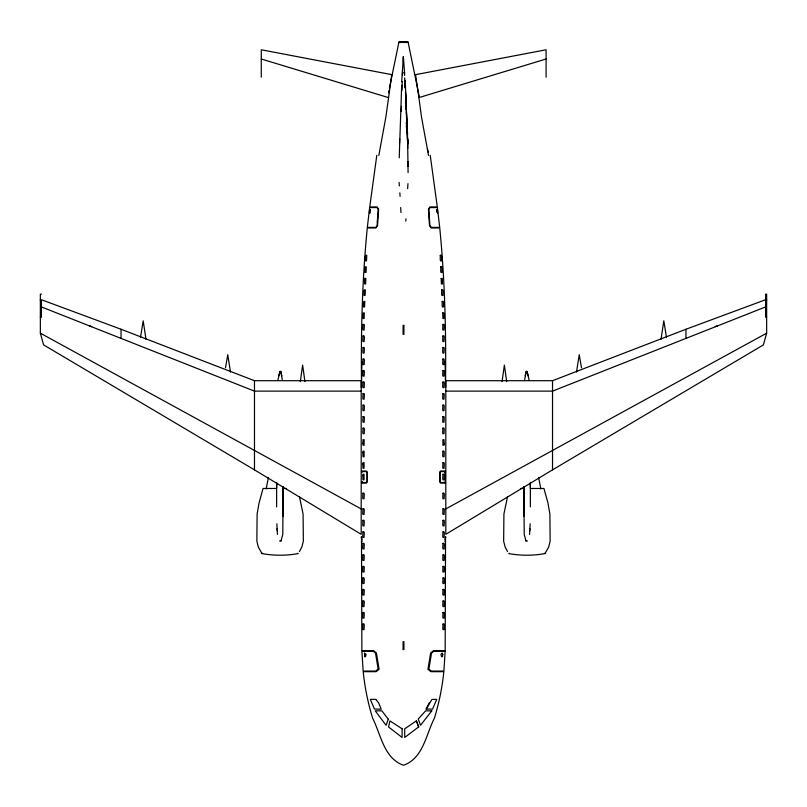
<?xml version="1.0" encoding="UTF-8"?>
<svg xmlns="http://www.w3.org/2000/svg" width="807" height="807" viewBox="0 0 807 807"><rect width="100%" height="100%" fill="white"/><g stroke="black" fill="none" stroke-linecap="round" stroke-linejoin="round"><path stroke-width="1.21" d="M283.287 486.903L283.267 506.887M408.1 172.587L407.495 133.518L405.497 91.625M523.743 516.5L523.814 486.692L524.227 534.476L526.003 540.983M276.63 488.386L276.66 482.435M403.399 62.119L403.379 56.742L401.684 81.739M399.233 157.799L401.684 85.239M399.556 143.091L399.667 138.622M401.311 111.336L401.472 106.383M401.987 90.293L402.269 81.628M529.745 530.945L529.886 528.555M529.543 534.516L530.159 523.783M407.626 188.586L407.979 183.673M524.681 379.774L526.204 371.412L526.91 371.412L529.089 379.855M300.315 381.6L302.625 365.067L304.935 381.6M502.065 381.6L504.375 365.067L506.685 381.6M405.77 221.098L406.002 218.788M140.559 337.114L143.182 320.843L145.986 339.303M661.014 339.303L663.818 320.843L666.441 337.114M576.501 372.057L579.234 354.727L581.494 367.78M261.276 77.21L261.276 49.782L391.798 74.658L385.867 117.035L378.826 155.469M361.96 361.435L361.365 387.511M445 541.709L445.635 536.948L445.131 539.328M376.808 155.297L369.737 206.965L377.232 206.965L378.604 209.265L377.545 225.688L375.911 227.988L367.286 227.988C362.05 280.997 360.81 334.31 361.566 387.562M225.506 367.78L227.766 354.727L230.499 372.057M277.911 379.855L280.09 371.412L280.796 371.412L282.319 379.774M268.408 477.462L266.169 488.931M388.52 92.825L388.974 90.394M389.438 87.963L399.011 41.752L408.029 41.752L419.206 96.467M445 472.014L445.192 471.046M445.06 472.468L445.242 471.57M361.758 482.495L361.95 481.587M361.798 483.02L362.05 481.809M525.135 375.981L526.204 371.412M280.997 540.983L282.773 534.476L283.186 486.692L283.257 516.5M507.512 496.85L503.921 513.998L503.639 541.144L505.162 547.075L507.553 551.524M766.65 317.04L765.591 317.272L765.591 294.121L766.65 294.121L766.65 333.18L763.402 344.892L552.523 469.856L445.807 534.305L445.807 380.702L552.523 380.702L685.95 329.256L766.65 299.326M278.607 375.981L280.13 371.412M426.157 709.151L431.947 699.387L436.738 699.387L432.552 709.091L426.157 709.111L429.284 702.927M299.447 551.524L301.838 547.075L303.361 541.144L303.079 513.998L299.488 496.85M509.439 553.259L508.824 553.582C520.495 555.751 533.316 555.741 544.987 553.582L548.659 547.075L550.142 541.144L549.89 513.998L547.913 502.842L543.958 488.467L531.319 488.467M418.662 726.905L404.731 737.447L404.69 728.792L416.392 720.883L418.662 726.905L416.392 720.883M766.65 333.18L445.807 508.914M275.681 488.467L263.042 488.467L259.087 502.842L257.11 513.998L256.858 541.144L258.341 547.075L262.013 553.582L262.628 553.259M765.591 306.922L552.523 391.123L445.807 391.123M715.234 326.664L717.574 325.746M428.537 155.469L421.496 117.035L418.904 97.597L546.087 59.002M399.011 42.448L408.029 42.448M404.61 75.434L404.569 72.842L402.431 72.842L402.471 75.434M41.409 294.121L40.35 294.121L40.35 333.18L43.598 344.892L254.477 469.856L361.193 534.305L361.193 380.702L254.477 380.702L121.05 329.256L40.35 299.326M40.35 300.628L41.409 300.628L41.409 317.272L40.35 317.04M765.591 300.628L766.65 300.628M361.193 391.123L254.477 391.123L41.409 306.922M361.506 471.046L366.56 471.046L367.356 472.256L367.326 481.809L366.519 483.02L361.486 483.02M445.535 471.046L440.491 471.046L439.694 472.256L439.714 481.809L440.521 483.02L445.555 483.02M361.506 471.57L366.408 471.57L367.003 472.468L366.973 481.587L366.378 482.495L361.486 482.495M445.535 471.57L440.642 471.57L440.047 472.468L440.067 481.587L440.662 482.495L445.555 482.495M284.498 488.467L286.556 488.467M520.444 488.467L522.502 488.467M279.515 540.983L281.038 540.902M525.962 540.902L527.485 540.983M261.276 59.002L388.47 97.597M89.426 325.746L91.766 326.664M544.372 553.259L544.987 553.582M297.561 553.259L298.176 553.582C286.505 555.751 273.684 555.741 262.013 553.582M361.193 508.914L40.35 333.18M526.87 371.412L528.393 375.981M280.796 371.412L281.865 375.981M427.428 148.77L428.174 152.21M361.869 539.328L361.365 536.948L362 541.709M540.831 488.931L538.592 477.462M445.212 483.02L445.06 472.62M361.798 471.57L361.98 472.468M430.232 155.297L437.303 206.965L429.798 206.965L428.436 209.265L429.495 225.688L431.14 227.988L439.754 227.988C444.99 280.997 446.231 334.31 445.474 387.562M418.904 97.597L415.565 74.658L546.087 49.782L546.087 77.21M445.04 361.435L445.635 387.511M407.121 129.826L407.495 133.518L407.121 129.806M403.379 56.742L404.569 72.842M399.092 182.443L399.344 185.913M399.838 192.853L400.08 196.323M406.355 125.458L406.526 127.94M277.114 528.555L277.255 530.945M276.841 523.783L277.457 534.516M400.686 207.55L400.958 212.544M405.518 92.896L406.214 109.157M406.314 111.659L407.696 144.181L405.437 85.239M404.7 77.916L405.033 87.822M405.497 101.44L405.76 108.864M407.686 143.091L407.575 138.622L407.767 148.286M408.019 161.592L408.11 166.424L408.049 162.701M530.34 482.435L530.37 488.386M523.713 486.903L523.733 506.887M685.95 329.256L685.95 338.385M552.523 380.702L552.523 469.856M530.37 483.857L530.37 506.887M445.555 536.695L445.161 650.644L433.581 650.644L430.635 652.944L427.942 669.366L430.958 671.666L443.83 671.666C442.236 687.423 439.069 702.988 434.428 718.129C425.945 734.632 423.211 758.398 403.5 765.248C383.839 758.348 381.005 734.663 372.612 718.129C367.972 702.988 364.804 687.423 363.211 671.666L376.092 671.666L379.108 669.366L376.405 652.944L373.459 650.644L361.879 650.644L361.486 536.695M403.924 334.411L403.924 325.302L403.076 325.302L403.076 334.411M403.924 649.665L403.924 641.646L403.076 641.646L403.076 649.665M276.63 483.857L276.63 506.887M254.477 380.702L254.477 469.856M121.05 329.256L121.05 338.385M362.726 475.454L362.958 479.822L364.028 479.822L364.038 474.244L362.968 474.244L362.726 475.454M362.757 463.924L362.989 468.302L364.048 468.302L364.068 462.714L363.009 462.714L362.757 463.924M362.797 452.404L363.019 456.772L364.088 456.772L364.098 451.194L363.039 451.194L362.797 452.404M362.817 443.325L363.059 445.252L364.118 445.252L364.128 439.674L363.059 439.674L362.817 443.325M402.138 728.792L402.098 737.447L388.51 726.905L389.993 720.933L402.138 728.792M445.151 651.249L443.88 671.061L431.442 671.061L428.89 669.124L431.513 653.196L433.712 651.249L445.151 651.249M364.935 268.035L365.016 272.413L366.065 272.413L366.277 266.824L365.218 266.824L364.935 268.035M365.359 256.666L365.45 260.883L366.509 260.883L366.761 255.305L365.702 255.305L365.359 256.666M364.502 279.565L364.572 283.933L365.621 283.933L365.843 278.354L364.784 278.354L364.502 279.565M442.73 654.467L442.397 656.706L441.6 656.706L440.935 654.467L441.812 653.256L442.539 653.256L442.73 654.467M377.313 221.572L377.151 225.435L375.769 227.382L367.336 227.382L369.656 207.57L377.02 207.57L378.18 209.517L377.313 221.572M362.928 314.135L363.059 318.503L364.128 318.503L364.29 312.924L363.221 312.924L362.928 314.135M363.342 305.268L363.503 306.973L364.562 306.973L364.825 301.394L363.765 301.394L363.342 305.268M364.018 291.085L364.048 295.453L365.097 295.453L365.369 289.874L364.31 289.874L364.018 291.085M436.607 209.578L436.597 211.817L437.596 213.028L437.606 210.788L436.607 209.578M369.435 210.788L369.445 213.028L370.08 213.028L370.443 209.578L369.435 210.788M440.279 255.305L440.249 259.672L440.541 260.883L441.6 260.883L441.671 256.515L441.338 255.305L440.279 255.305M441.671 289.874L441.641 294.242L441.933 295.453L442.982 295.453L443.023 291.085L442.72 289.874L441.671 289.874M442.206 301.394L442.175 305.772L442.468 306.973L443.527 306.973L443.568 302.605L443.265 301.394L442.206 301.394M442.75 312.924L442.922 318.503L443.981 318.503L444.112 314.135L443.81 312.924L442.75 312.924M364.512 653.256L364.643 656.706L365.44 656.706L366.106 654.467L364.512 653.256M440.763 266.824L440.693 271.202L440.985 272.413L442.034 272.413L442.115 268.035L441.822 266.824L440.763 266.824M441.167 278.586L441.419 283.933L442.468 283.933L442.256 278.354L441.167 278.586M444.223 444.042L443.981 445.252L442.922 445.252L442.922 439.674L443.981 439.674L444.223 444.042M442.942 451.194L442.71 455.562L442.952 456.772L444.021 456.772L444.243 452.404L444.001 451.194L442.942 451.194M442.972 462.714L442.74 467.092L442.993 468.302L444.052 468.302L444.284 463.924L444.032 462.714L442.972 462.714M443.003 474.244L442.771 478.612L443.013 479.822L444.082 479.822L444.314 475.454L444.072 474.244L443.003 474.244M363.059 324.444L362.817 328.812L363.059 330.023L364.128 330.023L364.371 325.655L364.128 324.444L363.059 324.444M363.059 335.964L362.817 340.332L363.059 341.543L364.128 341.543L364.371 337.175L364.128 335.964L363.059 335.964M363.059 347.484L362.817 351.862L363.059 353.073L364.128 353.073L364.371 348.695L364.128 347.484L363.059 347.484M363.059 359.014L362.817 363.382L363.059 364.593L364.128 364.593L364.371 360.225L364.128 359.014L363.059 359.014M363.059 370.534L362.817 374.902L363.059 376.112L364.128 376.112L364.371 371.745L364.128 370.534L363.059 370.534M363.059 382.054L362.817 386.432L363.059 387.642L364.128 387.642L364.371 383.264L364.128 382.054L363.059 382.054M363.059 393.584L362.817 397.952L363.059 399.162L364.128 399.162L364.371 394.794L364.128 393.584L363.059 393.584M363.059 405.104L362.817 409.472L363.059 410.682L364.128 410.682L364.371 406.314L364.128 405.104L363.059 405.104M363.059 416.624L362.817 420.992L363.059 422.202L364.128 422.202L364.371 417.834L364.128 416.624L363.059 416.624M363.059 428.144L362.817 432.522L363.059 433.732L364.128 433.732L364.371 429.354L364.128 428.144L363.059 428.144M362.958 493.198L362.716 497.566L362.958 498.776L364.028 498.776L364.27 494.409L364.028 493.198L362.958 493.198M362.958 508.803L362.716 513.181L362.958 514.392L364.028 514.392L364.27 510.014L364.028 508.803L362.958 508.803M362.958 520.333L362.716 524.701L362.958 525.912L364.028 525.912L364.27 521.544L364.028 520.333L362.958 520.333M362.958 531.853L362.716 536.221L362.958 537.432L364.028 537.432L364.27 533.064L364.028 531.853L362.958 531.853M362.958 543.373L362.716 547.751L362.958 548.962L364.028 548.962L364.27 544.584L364.028 543.373L362.958 543.373M362.958 554.903L362.716 559.271L362.958 560.482L364.028 560.482L364.27 556.114L364.028 554.903L362.958 554.903M362.958 566.423L362.716 570.791L362.958 572.002L364.028 572.002L364.27 567.634L364.028 566.423L362.958 566.423M362.958 577.943L362.716 582.311L362.958 583.522L364.028 583.522L364.27 579.154L364.028 577.943L362.958 577.943M362.958 589.463L362.716 593.841L362.958 595.052L364.028 595.052L364.27 590.674L364.028 589.463L362.958 589.463M362.958 600.993L362.716 605.361L362.958 606.571L364.028 606.571L364.27 602.204L364.028 600.993L362.958 600.993M362.958 612.513L362.716 616.881L362.958 618.091L364.028 618.091L364.27 613.723L364.028 612.513L362.958 612.513M362.958 624.033L362.716 628.411L362.958 629.621L364.028 629.621L364.27 625.243L364.028 624.033L362.958 624.033M442.922 324.444L442.68 328.812L442.922 330.023L443.981 330.023L444.223 325.655L443.981 324.444L442.922 324.444M442.922 335.964L442.68 340.332L442.922 341.543L443.981 341.543L444.223 337.175L443.981 335.964L442.922 335.964M442.922 347.484L442.68 351.862L442.922 353.073L443.981 353.073L444.223 348.695L443.981 347.484L442.922 347.484M442.922 359.014L442.68 363.382L442.922 364.593L443.981 364.593L444.223 360.225L443.981 359.014L442.922 359.014M442.922 370.534L442.68 374.902L442.922 376.112L443.981 376.112L444.223 371.745L443.981 370.534L442.922 370.534M442.922 382.054L442.68 386.432L442.922 387.642L443.981 387.642L444.223 383.264L443.981 382.054L442.922 382.054M442.922 393.584L442.68 397.952L442.922 399.162L443.981 399.162L444.223 394.794L443.981 393.584L442.922 393.584M442.922 405.104L442.68 409.472L442.922 410.682L443.981 410.682L444.223 406.314L443.981 405.104L442.922 405.104M442.922 416.624L442.68 420.992L442.922 422.202L443.981 422.202L444.223 417.834L443.981 416.624L442.922 416.624M442.922 428.144L442.68 432.522L442.922 433.732L443.981 433.732L444.223 429.354L443.981 428.144L442.922 428.144M443.013 493.198L442.771 497.566L443.013 498.776L444.082 498.776L444.324 494.409L444.082 493.198L443.013 493.198M443.013 508.803L442.771 513.181L443.013 514.392L444.082 514.392L444.324 510.014L444.082 508.803L443.013 508.803M443.013 520.333L442.771 524.701L443.013 525.912L444.082 525.912L444.324 521.544L444.082 520.333L443.013 520.333M443.013 531.853L442.771 536.221L443.013 537.432L444.082 537.432L444.324 533.064L444.082 531.853L443.013 531.853M443.013 543.373L442.771 547.751L443.013 548.962L444.082 548.962L444.324 544.584L444.082 543.373L443.013 543.373M443.013 554.903L442.771 559.271L443.013 560.482L444.082 560.482L444.324 556.114L444.082 554.903L443.013 554.903M443.013 566.423L442.771 570.791L443.013 572.002L444.082 572.002L444.324 567.634L444.082 566.423L443.013 566.423M443.013 577.943L442.771 582.311L443.013 583.522L444.082 583.522L444.324 579.154L444.082 577.943L443.013 577.943M443.013 589.463L442.771 593.841L443.013 595.052L444.082 595.052L444.324 590.674L444.082 589.463L443.013 589.463M443.013 600.993L442.771 605.361L443.013 606.571L444.082 606.571L444.324 602.204L444.082 600.993L443.013 600.993M443.013 612.513L442.771 616.881L443.013 618.091L444.082 618.091L444.324 613.723L444.082 612.513L443.013 612.513M443.013 624.033L442.771 628.411L443.013 629.621L444.082 629.621L444.324 625.243L444.082 624.033L443.013 624.033M388.298 719.198L386.079 725.291L375.245 710.836L381.872 710.836L388.298 719.198M429.415 208.569L428.85 209.517L429.889 225.435L431.281 227.382L439.704 227.382L437.384 207.57L430.01 207.57L429.415 208.569M431.795 710.836L420.508 725.291L418.248 718.997L425.622 710.836L431.795 710.836M378.16 669.124L375.608 671.061L363.16 671.061L361.899 651.249L373.328 651.249L375.527 653.196L378.16 669.124M375.8 699.387L370.302 699.387L374.458 709.02L381.217 709.222L378.665 702.927L375.8 699.387M406.879 127.375L406.385 122.462L406.879 127.335M405.326 87.882L404.983 80.377L405.306 87.882"/></g></svg>
